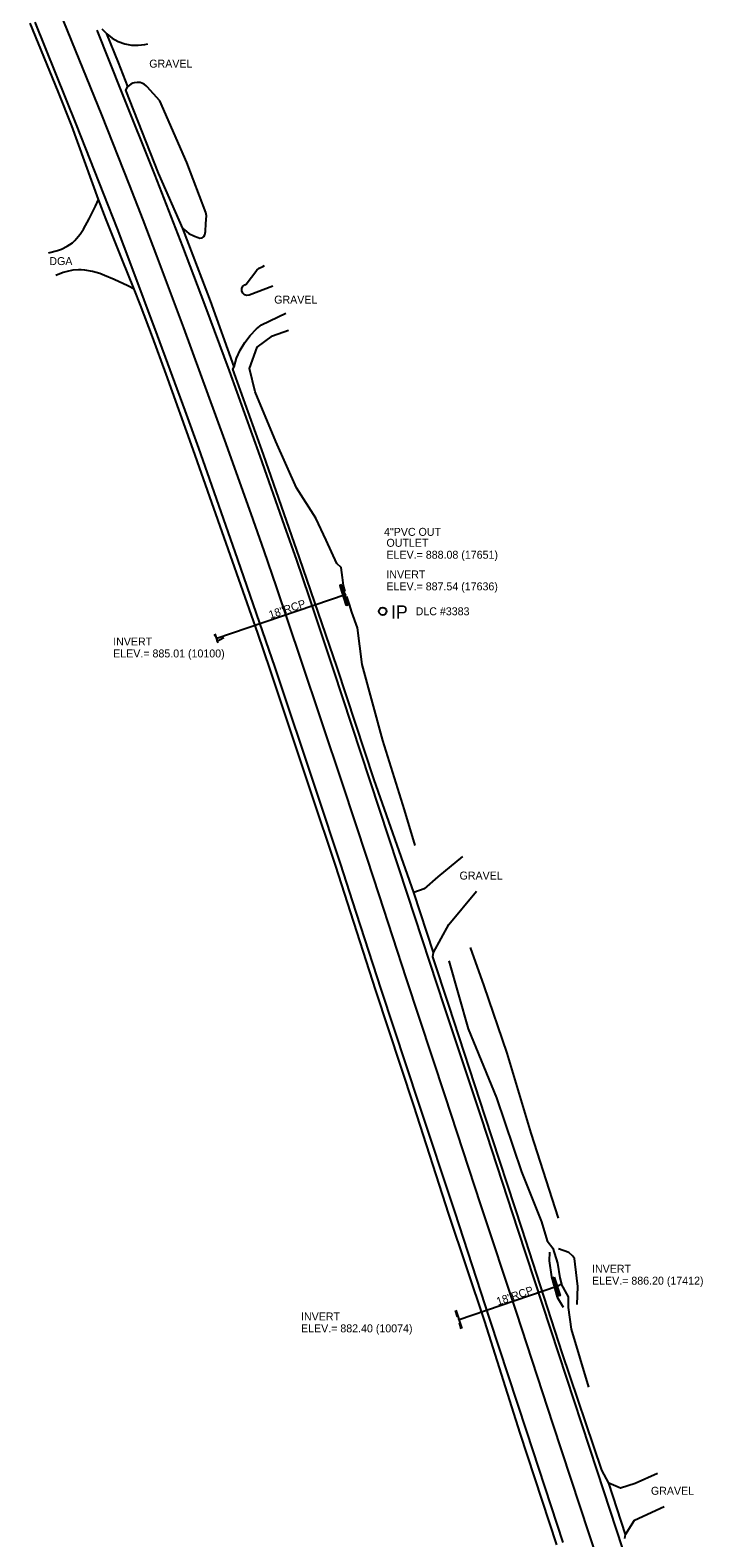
# Model space of a CAD drawing. Extents: x 4874250 to 4894764, y 3790958 to 3811930.
# Drawn here: x 4891099 to 4891353, y 3805230 to 3805799 of the extents above; entities that cross this region are included whole.
import ezdxf

# ---------------------------------------------------------------- set-up
doc = ezdxf.new("R2010")
doc.units = 0
for name, color, linetype in [('R_CM_CRAIL_PR', 7, 'Continuous'), ('R_CM_CUT_PR', 7, 'Continuous'), ('R_CM_DITCH_PR', 7, 'Continuous'), ('R_CM_FILL_PR', 7, 'Continuous'), ('R_CM_GRPOST_PR', 7, 'Continuous'), ('R_CM_MPES_PR', 7, 'Continuous'), ('R_PL_CNTINT_PR', 7, 'Continuous'), ('R_PL_ENTR_EX', 7, 'Continuous'), ('R_PL_FL_EX', 7, 'Continuous')]:
    doc.layers.add(name, color=color, linetype=linetype)

msp = doc.modelspace()

# ---------------------------------------------------------------- linework, layer by layer
at = {"layer": 'R_CM_CRAIL_PR'}
for points in [[(4891297.45, 3805227.64), (4891283.6, 3805269.8), (4891270.35, 3805311.91), (4891256.75, 3805352.31), (4891243.53, 3805393.33), (4891229.19, 3805436.67), (4891218.56, 3805469.92), (4891214.1, 3805483.63), (4891204.97, 3805510.99), (4891189.4, 3805557.81), (4891184.72, 3805571.43), (4891175.16, 3805598.6), (4891160.25, 3805640.71), (4891150.18, 3805669.11), (4891145, 3805683.26), (4891140.44, 3805695.22), (4891138.09, 3805701.18), (4891133.52, 3805712.44), (4891127.45, 3805727.46), (4891124.54, 3805735.02), (4891114.51, 3805762.85), (4891109.45, 3805775.79), (4891098.83, 3805801.48)], [(4891299.85, 3805228.55), (4891286.08, 3805270.36), (4891272.19, 3805312.76), (4891258.96, 3805353.38), (4891245.57, 3805393.83), (4891231.23, 3805437.19), (4891220.44, 3805470.58), (4891215.98, 3805484.24), (4891206.9, 3805511.51), (4891191.18, 3805558.49), (4891177.16, 3805599.31), (4891167.37, 3805627.32), (4891162.4, 3805641.3), (4891157.29, 3805655.47), (4891146.9, 3805683.74), (4891136.84, 3805710.58), (4891131.73, 3805723.97), (4891126.65, 3805737.08), (4891116.34, 3805763.23), (4891100.76, 3805801.87)], [(4891327.11, 3805211.5), (4891312.63, 3805255.62), (4891298.17, 3805299.65), (4891282.9, 3805346.32), (4891268.99, 3805388.65), (4891255.08, 3805430.53), (4891241.14, 3805472.99), (4891227.11, 3805515.79), (4891213.25, 3805557.75), (4891204.03, 3805585.28), (4891199.34, 3805599.02), (4891194.8, 3805612.09), (4891185.57, 3805638.18), (4891173.95, 3805670.45), (4891164.74, 3805695.43), (4891156.41, 3805717.36), (4891145.86, 3805744.5), (4891133.44, 3805775.57), (4891124.06, 3805798.93)], [(4891323.08, 3805230.05), (4891323.39, 3805231.47), (4891317.07, 3805250.93), (4891314.4, 3805255.76), (4891299.51, 3805300.01), (4891284.41, 3805346.68), (4891270.38, 3805389.13), (4891256.72, 3805431.12), (4891250.74, 3805449.43), (4891250.9, 3805450.99), (4891243.57, 3805473.69), (4891228.62, 3805516.2), (4891214.6, 3805558.52), (4891200.38, 3805599.89), (4891186.81, 3805638.85), (4891175.28, 3805671.06), (4891175.72, 3805671.96), (4891166.88, 3805696.76), (4891158.63, 3805718.22), (4891156.41, 3805724.1), (4891147.27, 3805745.01), (4891134.95, 3805776.23), (4891135.61, 3805777.62), (4891132.11, 3805786.76), (4891127.77, 3805797.47), (4891125.96, 3805799.3)]]:
    msp.add_lwpolyline(points, dxfattribs=at)
at = {"layer": 'R_CM_CUT_PR'}
for points in [[(4891298.13, 3805350.78), (4891287.77, 3805382.9), (4891278.77, 3805413.12), (4891270.08, 3805438.5), (4891264.85, 3805452.95)], [(4891305.12, 3805318.22), (4891305.36, 3805325.08), (4891304.33, 3805333.46), (4891304.14, 3805335.68), (4891303.33, 3805336.57), (4891302.02, 3805337.87), (4891298.03, 3805339.31)], [(4891294.74, 3805338.01), (4891294.59, 3805334.72), (4891295.49, 3805328.69), (4891297.62, 3805321.1), (4891299.78, 3805317.27)]]:
    msp.add_lwpolyline(points, dxfattribs=at)
at = {"layer": 'R_CM_DITCH_PR'}
for points in [[(4891218.31, 3805582.3), (4891218.76, 3805582.47), (4891216.55, 3805589.36), (4891216.05, 3805589.23), (4891218.31, 3805582.3)], [(4891217.98, 3805586.09), (4891168.88, 3805569.35)], [(4891169.73, 3805567.86), (4891168.58, 3805571.25)], [(4891296.42, 3805328.6), (4891298.73, 3805321.63), (4891298.2, 3805321.49), (4891295.86, 3805328.38), (4891296.42, 3805328.6)], [(4891297.78, 3805325.16), (4891260.25, 3805312.34)], [(4891261.79, 3805309.23), (4891259.47, 3805316.16)]]:
    msp.add_lwpolyline(points, dxfattribs=at)
at = {"layer": 'R_CM_FILL_PR'}
for points in [[(4891217.56, 3805587.16), (4891216.95, 3805589.5), (4891216.66, 3805592.51), (4891216.1, 3805596.27), (4891214.52, 3805597.79), (4891210.51, 3805606.51), (4891206.59, 3805614.87), (4891199.32, 3805626.27), (4891191.51, 3805643.74), (4891183.62, 3805662.52), (4891181.5, 3805671.29), (4891184.38, 3805679.33), (4891190.25, 3805683.57), (4891196.22, 3805685.81)], [(4891216.38, 3805589.65), (4891215.67, 3805589.42), (4891215.73, 3805588.89), (4891217.88, 3805582.19), (4891218.25, 3805581.98), (4891218.68, 3805582.19)], [(4891244, 3805491.42), (4891240.03, 3805504.8), (4891231.81, 3805530.99), (4891224.02, 3805559.6), (4891222.23, 3805573.42), (4891220.16, 3805579.36), (4891219.22, 3805582.29), (4891218.29, 3805585.25)], [(4891168.18, 3805571.14), (4891168.59, 3805570.44)], [(4891169.07, 3805568.36), (4891171.9, 3805569.85)], [(4891259.95, 3805313.56), (4891259.2, 3805316)], [(4891261.39, 3805309.15), (4891260.76, 3805311.3)]]:
    msp.add_lwpolyline(points, dxfattribs=at)
at = {"layer": 'R_CM_GRPOST_PR'}
for points in [[(4891127.77, 3805797.47), (4891129.81, 3805795.9), (4891132.06, 3805794.67), (4891134.48, 3805793.79), (4891137.01, 3805793.3), (4891139.57, 3805793.21), (4891142.13, 3805793.52), (4891143.24, 3805793.79)], [(4891156.41, 3805724.1), (4891157.73, 3805722.91), (4891158.66, 3805722.27), (4891160.79, 3805721.19), (4891162.19, 3805720.66), (4891162.86, 3805720.51), (4891163.72, 3805720.55), (4891164.13, 3805720.79), (4891164.34, 3805721.03), (4891164.66, 3805721.69), (4891164.91, 3805723.01), (4891165.09, 3805726.04), (4891165.3, 3805728.83), (4891165.04, 3805730.12), (4891157.93, 3805748.94), (4891147.75, 3805772.25), (4891142.99, 3805777.53), (4891142.6, 3805777.93), (4891141.78, 3805778.55), (4891140.92, 3805778.95), (4891140.34, 3805779.12), (4891139.16, 3805779.21), (4891138.1, 3805779.04), (4891137.57, 3805778.87), (4891136.79, 3805778.48), (4891135.61, 3805777.62)], [(4891105.8, 3805714.92), (4891109.14, 3805715.77), (4891110.69, 3805716.34), (4891112.83, 3805717.41), (4891114.75, 3805718.74), (4891115.62, 3805719.51), (4891116.35, 3805720.28), (4891117.7, 3805721.97), (4891118.9, 3805723.81), (4891121.03, 3805727.72), (4891123.46, 3805732.55), (4891124.54, 3805735.02)], [(4891138.09, 3805701.18), (4891135.62, 3805702.51), (4891130.53, 3805704.86), (4891126.91, 3805706.38), (4891125.07, 3805707.06), (4891122.28, 3805707.89), (4891119.47, 3805708.41), (4891118.06, 3805708.51), (4891117, 3805708.51), (4891114.87, 3805708.32), (4891112.74, 3805707.89), (4891111.32, 3805707.48), (4891108.47, 3805706.39)], [(4891190.36, 3805702.39), (4891181.45, 3805698.95), (4891180.54, 3805698.84), (4891179.66, 3805699.12), (4891178.98, 3805699.75), (4891178.63, 3805700.6), (4891178.67, 3805701.52), (4891179.09, 3805702.34), (4891179.81, 3805702.9), (4891180.27, 3805703.06), (4891184.35, 3805708.36), (4891185.18, 3805709.08), (4891186.54, 3805709.75), (4891187.21, 3805710.1)], [(4891175.72, 3805671.96), (4891176.7, 3805675.17), (4891178.06, 3805678.24), (4891179.77, 3805681.13), (4891181.81, 3805683.79), (4891184.15, 3805686.19), (4891186.02, 3805687.75), (4891195.29, 3805692.17)], [(4891261.89, 3805487.26), (4891252.61, 3805479.51), (4891247.47, 3805475.04), (4891243.57, 3805473.69)], [(4891250.9, 3805450.99), (4891256.72, 3805461.54), (4891267.2, 3805474.21)], [(4891335.43, 3805254.58), (4891327.03, 3805250.8), (4891321.45, 3805249.06), (4891317.07, 3805250.93)], [(4891323.39, 3805231.47), (4891326.7, 3805236.91), (4891337.92, 3805242.06)]]:
    msp.add_lwpolyline(points, dxfattribs=at)
at = {"layer": 'R_CM_MPES_PR'}
for points in [[(4891256.74, 3805447.95), (4891263.98, 3805422.29), (4891274.75, 3805396.27), (4891284.08, 3805368.31), (4891291.72, 3805349.47), (4891293.84, 3805342.33), (4891295.95, 3805339.51), (4891297.72, 3805333.84), (4891298.55, 3805328.29), (4891299.15, 3805325.9), (4891297.78, 3805325.16)], [(4891309.52, 3805287.14), (4891302.99, 3805308.97), (4891301.88, 3805317.1), (4891301.85, 3805321.12), (4891299.15, 3805325.9)]]:
    msp.add_lwpolyline(points, dxfattribs=at)
at = {"layer": 'R_PL_CNTINT_PR'}
msp.add_lwpolyline([(4891323.7, 3805189.12), (4891309.46, 3805232.16), (4891296.09, 3805272.98), (4891282.18, 3805315.39), (4891268.73, 3805355.87), (4891255.33, 3805396.97), (4891240.78, 3805441.05), (4891230.42, 3805472.73), (4891225.87, 3805486.64), (4891216.7, 3805514.44), (4891200.9, 3805561.62), (4891191.73, 3805588.94), (4891187.05, 3805602.57), (4891182.17, 3805616.47), (4891172.21, 3805644.22), (4891156.77, 3805686.67), (4891146.64, 3805713.83), (4891141.48, 3805727.37), (4891136.33, 3805740.62), (4891125.82, 3805767.02), (4891110.09, 3805805.57)], dxfattribs=at)
at = {"layer": 'R_PL_FL_EX'}
msp.add_circle((4891231.81, 3805579.74), 1.45, dxfattribs=at)

# ---------------------------------------------------------------- texts
at = {"layer": 'R_PL_ENTR_EX'}
for s, p in [('GRAVEL', (4891143.74, 3805784.76)), ('DGA', (4891106.06, 3805710.3)), ('GRAVEL', (4891190.86, 3805695.77)), ('4"PVC OUT', (4891232.28, 3805608.18)), ('OUTLET', (4891233.2, 3805604.05)), ('ELEV.= 888.08 (17651)', (4891233.2, 3805599.55)), ('INVERT', (4891233.17, 3805592.12)), ('ELEV.= 887.54 (17636)', (4891233.17, 3805587.62)), ('DLC #3383', (4891244.21, 3805578.22)), ('INVERT', (4891130.14, 3805566.82)), ('ELEV.= 885.01 (10100)', (4891130.14, 3805562.32)), ('GRAVEL', (4891260.76, 3805478.55)), ('INVERT', (4891310.72, 3805330.26)), ('ELEV.= 886.20 (17412)', (4891310.72, 3805325.76)), ('ELEV.= 882.40 (10074)', (4891200.98, 3805307.77)), ('INVERT', (4891200.98, 3805312.27)), ('GRAVEL', (4891332.93, 3805246.51))]:
    msp.add_text(s, height=3, dxfattribs=at).set_placement(p)
for rotation, p in [(18.5053, (4891189.4, 3805576.85)), (18.5932, (4891275.25, 3805317.87))]:
    msp.add_text('18"RCP', height=3, rotation=rotation, dxfattribs=at).set_placement(p)
at = {"layer": 'R_PL_FL_EX'}
msp.add_text('IP', height=5, rotation=360, dxfattribs=at).set_placement((4891234.91, 3805576.94))

doc.saveas('drawing.dxf')
